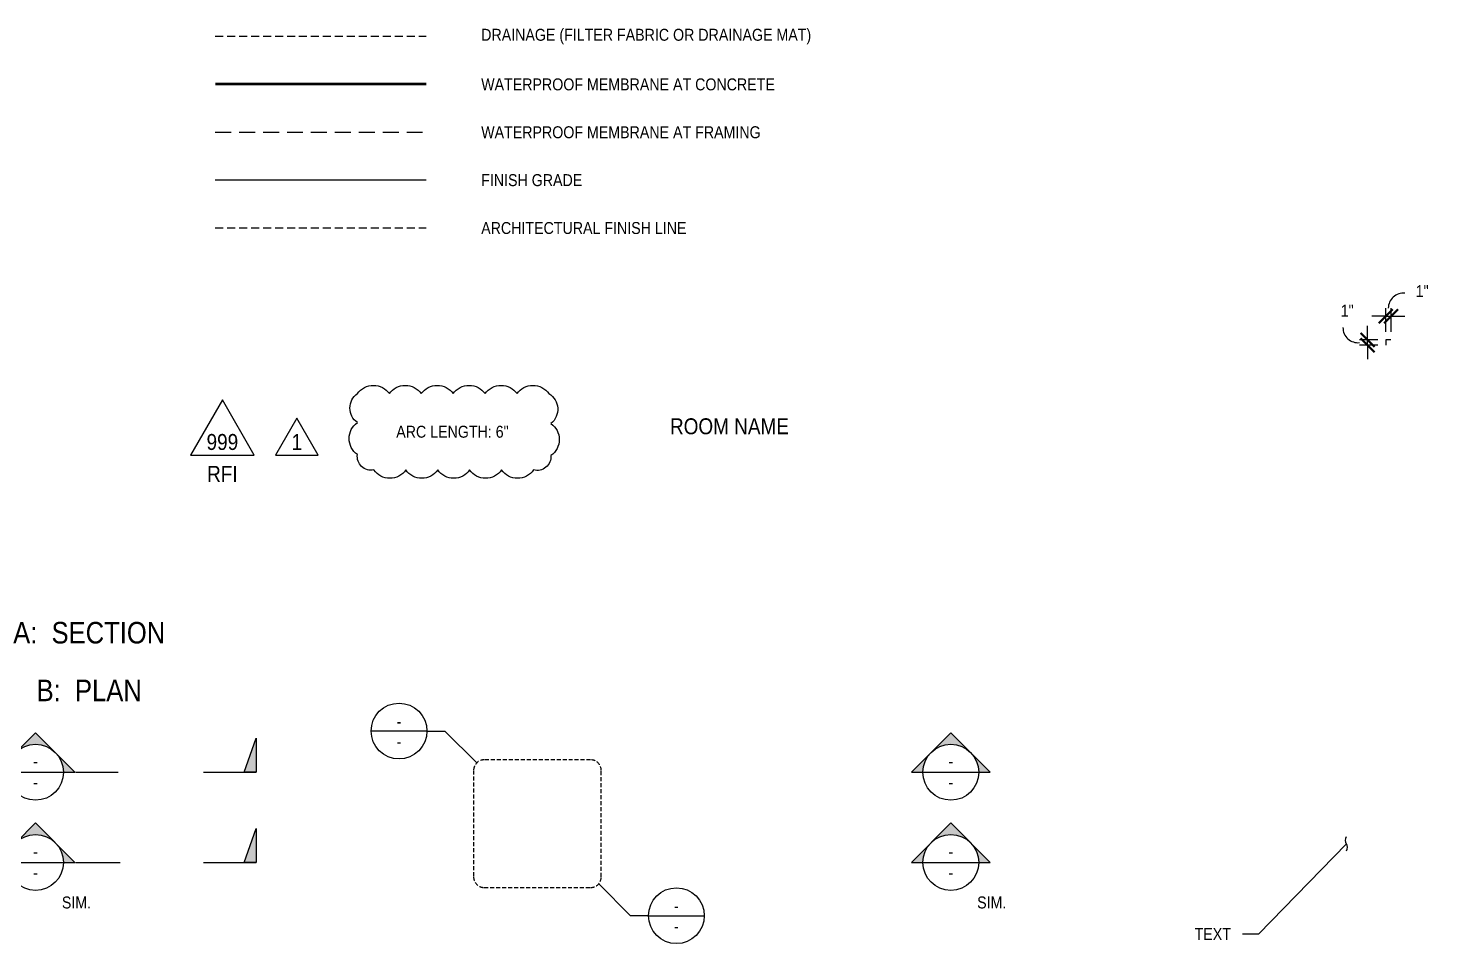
# Model space of a CAD drawing. Header units: inches. Extents: x -2661 to 42767, y -1222 to 9099.
# Drawn here: x 28853.5 to 29118.2, y 1529.8 to 1701.9 of the extents above; entities that cross this region are included whole.
import ezdxf
from ezdxf import colors
from ezdxf.entities.mleader import LeaderData, LeaderLine
from ezdxf.enums import TextEntityAlignment as Align
from ezdxf.math import Vec2, Vec3

# ---------------------------------------------------------------- set-up
doc = ezdxf.new("R2010")
doc.units = ezdxf.units.IN
doc.header["$LTSCALE"] = 12
doc.header["$MEASUREMENT"] = 0
doc.header["$PDMODE"] = 3
for name, pattern in [('HIDDEN', [0.375, 0.25, -0.125]), ('HIDDEN2', [0.1875, 0.125, -0.0625]), ('PHANTOM2', [1.25, 0.625, -0.125, 0.125, -0.125, 0.125, -0.125])]:
    doc.linetypes.add(name, pattern=pattern)
doc.layers.get('0').update_dxf_attribs({"linetype": 'CONTINUOUS'})
doc.layers.get('DefPoints').update_dxf_attribs({"color": 251, "linetype": 'CONTINUOUS'})
for name, color, linetype in [('S-ANNO-DIMS', 2, 'CONTINUOUS'), ('S-ANNO-NOTE', 4, 'CONTINUOUS'), ('S-ANNO-NOTE-EXIST', 251, 'CONTINUOUS'), ('S-ANNO-SYMB', 4, 'CONTINUOUS'), ('S-ARCH-FINISHES', 1, 'HIDDEN2'), ('S-DETL-SYMB', 4, 'CONTINUOUS'), ('S-GRADE', 3, 'CONTINUOUS'), ('S-MEMBRANE', 6, 'HIDDEN'), ('S-REV-1', 2, 'CONTINUOUS'), ('S-REV-DELTA', 2, 'CONTINUOUS'), ('S-ROOM-NAME', 251, 'CONTINUOUS')]:
    doc.layers.add(name, color=color, linetype=linetype)
doc.layers.add('S-ANNO-NONPLOT', color=253, linetype='CONTINUOUS', plot=False, transparency=0.5)
doc.styles.add('Arial', font='arial.ttf', dxfattribs={"width": 0.85})
doc.dimstyles.new('DIM-24_Se', dxfattribs={"dimscale": 24, "dimtxt": 0.09375, "dimasz": 0.109375, "dimexe": 0.0625, "dimexo": 0.0625, "dimgap": 0.0625, "dimtad": 1, "dimdec": 4, "dimzin": 11, "dimdsep": 46, "dimlunit": 4, "dimtxsty": 'Arial', "dimblk": 'ARCHTICK', "dimcen": 0.125, "dimdle": 0.0625, "dimclrd": 256, "dimclre": 256, "dimclrt": 4, "dimadec": 0, "dimazin": 0, "dimtfac": 0.75, "dimtdec": 4, "dimtmove": 0, "dimatfit": 3, "dimfxl": 1, "dimfrac": 1, "dimtolj": 1, "dimtzin": 0, "dimarcsym": 0})

# ---------------------------------------------------------------- blocks, each defined once
blk = doc.blocks.new('_ARCHTICK')
at = {"color": 0, "linetype": 'ByBlock', "const_width": 0.15}
blk.add_lwpolyline([(-0.5, -0.5), (0.5, 0.5)], dxfattribs=at)
blk = doc.blocks.new('*D1627')
at = {"layer": 'DefPoints', "color": 0, "transparency": 16777216}
for p in [(29105.33, 1643.34), (29108.75, 1643.34), (29108.75, 1642.34)]:
    blk.add_point(p, dxfattribs=at)
at = {"layer": 'S-ANNO-DIMS', "lineweight": -2, "transparency": 16777216}
for p, q in [((29105.33, 1643.34), (29105.33, 1645.97)), ((29107.25, 1643.34), (29103.83, 1643.34)), ((29107.25, 1642.34), (29103.83, 1642.34)), ((29105.33, 1642.34), (29105.33, 1643.34)), ((29105.33, 1642.34), (29105.33, 1639.72))]:
    blk.add_line(p, q, dxfattribs=at)
at = {"layer": 'S-ANNO-DIMS', "lineweight": -2, "transparency": 16777216, "xscale": 2.625, "yscale": 2.625, "zscale": 2.625}
for p, rotation in [((29105.33, 1643.34), 270), ((29105.33, 1642.34), 90)]:
    blk.add_blockref('_ARCHTICK', p, dxfattribs=dict(at, rotation=rotation))
blk = doc.blocks.new('*D1628')
at = {"layer": 'DefPoints', "color": 0, "transparency": 16777216}
for p in [(29109.75, 1647.8), (29108.75, 1643.34), (29109.75, 1643.34)]:
    blk.add_point(p, dxfattribs=at)
at = {"layer": 'S-ANNO-DIMS', "lineweight": -2, "transparency": 16777216}
for p, q in [((29108.75, 1644.84), (29108.75, 1649.3)), ((29109.75, 1644.84), (29109.75, 1649.3)), ((29108.75, 1647.8), (29106.12, 1647.8)), ((29108.75, 1647.8), (29109.75, 1647.8)), ((29109.75, 1647.8), (29112.37, 1647.8))]:
    blk.add_line(p, q, dxfattribs=at)
at = {"layer": 'S-ANNO-DIMS', "lineweight": -2, "transparency": 16777216, "xscale": 2.625, "yscale": 2.625, "zscale": 2.625}
blk.add_blockref('_ARCHTICK', (29108.75, 1647.8), dxfattribs=at)
at = {"layer": 'S-ANNO-DIMS', "lineweight": -2, "transparency": 16777216, "xscale": 2.625, "yscale": 2.625, "zscale": 2.625, "rotation": 180}
blk.add_blockref('_ARCHTICK', (29109.75, 1647.8), dxfattribs=at)
blk = doc.blocks.new('_Integral')
at = {"color": 0, "linetype": 'ByBlock', "lineweight": -2}
for centre, start, end in [((0.44, -0.09), 102, 168), ((-0.44, 0.09), 282, 348)]:
    blk.add_arc(centre, 0.454, start, end, dxfattribs=at)
blk = doc.blocks.new('REV DELTA')
blk.add_lwpolyline([(2, 0), (0, 3.46), (-2, 0)], close=True)
at = {"style": 'Arial', "width": 0.85}
blk.add_attdef('1', text='', height=1.5, dxfattribs=at).set_placement((0, 1.23), align=Align.MIDDLE)
blk = doc.blocks.new('RevDelta_CA')
blk.add_lwpolyline([(12, 0), (0, 20.79), (-12, 0)], close=True)
at = {"style": 'Arial', "width": 0.85}
for tag, p in [('NUMBER', (0, 4.92)), ('TYPE', (0, -7.08))]:
    blk.add_attdef(tag, text='', height=6, dxfattribs=at).set_placement(p, align=Align.MIDDLE_CENTER)
blk = doc.blocks.new('*U545')
at = {"layer": 'S-ANNO-SYMB', "color": 4, "linetype": 'ByBlock'}
blk.add_lwpolyline([(-24, 20), (-24, -20, 0.414214), (-20, -24), (20, -24, 0.414214), (24, -20), (24, 20, 0.414214), (20, 24), (-20, 24, 0.414214)], format="xyb", close=True, dxfattribs=at)
blk = doc.blocks.new('*U642')
at = {"layer": 'S-ANNO-SYMB', "color": 4}
blk.add_lwpolyline([(-18.72, 12), (-39.7, 12)], dxfattribs=at)
at = {"layer": 'S-ANNO-SYMB', "color": 2}
blk.add_lwpolyline([(-18.72, 12), (-12, 12), (0, 0)], dxfattribs=at)
at = {"layer": 'S-ANNO-SYMB', "color": 4}
blk.add_circle((-29.21, 12), 10.49, dxfattribs=at)
at = {"layer": 'S-ANNO-NOTE', "style": 'Arial', "width": 0.85}
blk.add_attdef('DETAILNO.', text='', height=4.5, dxfattribs=at).set_placement((-29.21, 12), align=Align.BOTTOM_CENTER)
blk.add_attdef('SHEETNO.', text='', height=4.5, dxfattribs=at).set_placement((-29.21, 8), align=Align.MIDDLE_CENTER)
blk = doc.blocks.new('*U643')
at = {"layer": 'S-ANNO-SYMB', "color": 2}
blk.add_lwpolyline([(18.72, -12), (12, -12), (0, 0)], dxfattribs=at)
at = {"layer": 'S-ANNO-SYMB', "color": 4}
blk.add_lwpolyline([(18.72, -12), (39.7, -12)], dxfattribs=at)
blk.add_circle((29.21, -12), 10.49, dxfattribs=at)
at = {"layer": 'S-ANNO-NOTE', "style": 'Arial', "width": 0.85}
blk.add_attdef('DETAILNO.', text='', height=4.5, dxfattribs=at).set_placement((29.22, -12), align=Align.BOTTOM_CENTER)
blk.add_attdef('SHEETNO.', text='', height=4.5, dxfattribs=at).set_placement((29.01, -16), align=Align.MIDDLE_CENTER)
blk = doc.blocks.new('*U1254')
h = blk.add_hatch(color=256)
edge = h.paths.add_edge_path()
edge.add_line((0.219, 0), (0.309, 0))
edge.add_line((0.309, 0), (0, 0.309))
edge.add_line((0, 0.309), (-0.309, 0))
edge.add_line((-0.309, 0), (-0.219, 0))
edge.add_arc((0, 0), 0.219, 0, 180, ccw=False)
blk.add_line((-0.219, 0), (0.219, 0))
at = {"color": 0, "linetype": 'PHANTOM2'}
for p, q in [((0.312, 0), (0.662, 0)), ((1.316, 0), (1.729, 0))]:
    blk.add_line(p, q, dxfattribs=at)
blk.add_lwpolyline([(0.219, 0), (0.309, 0), (0, 0.309), (-0.309, 0), (-0.219, 0, -1)], format="xyb", close=True)
blk.add_lwpolyline([(1.633, 0), (1.729, 0.267), (1.729, 0)], close=True)
blk.add_circle((0, 0), 0.219)
blk.add_solid([(1.729, 0.267), (1.633, 0), (1.729, 0)])
at = {"style": 'Arial', "width": 0.85, "flags": 8}
blk.add_attdef('VIEWNUMBER', text='', height=0.0938, dxfattribs=at).set_placement((0, 0.011), align=Align.BOTTOM_CENTER)
blk.add_attdef('SHEETNUMBER', text='', height=0.0938, dxfattribs=at).set_placement((0, -0.032), align=Align.TOP_CENTER)
blk.add_attdef('SIM/TYP', (0.206, -0.36), '', height=0.0938, dxfattribs=at)
blk = doc.blocks.new('*U1253')
h = blk.add_hatch(color=256)
edge = h.paths.add_edge_path()
edge.add_line((0.219, 0), (0.309, 0))
edge.add_line((0.309, 0), (0, 0.309))
edge.add_line((0, 0.309), (-0.309, 0))
edge.add_line((-0.309, 0), (-0.219, 0))
edge.add_arc((0, 0), 0.219, 0, 180, ccw=False)
blk.add_line((-0.219, 0), (0.219, 0))
at = {"color": 0, "linetype": 'PHANTOM2'}
for p, q in [((0.312, 0), (0.646, 0)), ((1.316, 0), (1.729, 0))]:
    blk.add_line(p, q, dxfattribs=at)
blk.add_lwpolyline([(0.219, 0), (0.309, 0), (0, 0.309), (-0.309, 0), (-0.219, 0, -1)], format="xyb", close=True)
blk.add_lwpolyline([(1.633, 0), (1.729, 0.267), (1.729, 0)], close=True)
blk.add_circle((0, 0), 0.219)
blk.add_solid([(1.729, 0.267), (1.633, 0), (1.729, 0)])
at = {"style": 'Arial', "width": 0.85, "flags": 8}
blk.add_attdef('VIEWNUMBER', text='', height=0.0938, dxfattribs=at).set_placement((0, 0.011), align=Align.BOTTOM_CENTER)
blk.add_attdef('SHEETNUMBER', text='', height=0.0938, dxfattribs=at).set_placement((0, -0.032), align=Align.TOP_CENTER)
blk.add_attdef('SIM/TYP', (0.206, -0.36), '', height=0.0938, dxfattribs=at)
blk = doc.blocks.new('*U1256')
h = blk.add_hatch(color=256)
edge = h.paths.add_edge_path()
edge.add_line((0.219, 0), (0.309, 0))
edge.add_line((0.309, 0), (0, 0.309))
edge.add_line((0, 0.309), (-0.309, 0))
edge.add_line((-0.309, 0), (-0.219, 0))
edge.add_arc((0, 0), 0.219, 0, 180, ccw=False)
blk.add_line((-0.219, 0), (0.219, 0))
blk.add_lwpolyline([(0.219, 0), (0.309, 0), (0, 0.309), (-0.309, 0), (-0.219, 0, -1)], format="xyb", close=True)
blk.add_circle((0, 0), 0.219)
at = {"style": 'Arial', "width": 0.85, "flags": 8}
blk.add_attdef('VIEWNUMBER', text='', height=0.0938, dxfattribs=at).set_placement((0, 0.011), align=Align.BOTTOM_CENTER)
blk.add_attdef('SHEETNUMBER', text='', height=0.0938, dxfattribs=at).set_placement((0, -0.032), align=Align.TOP_CENTER)
blk = doc.blocks.new('*U1255')
h = blk.add_hatch(color=256)
edge = h.paths.add_edge_path()
edge.add_line((0.219, 0), (0.309, 0))
edge.add_line((0.309, 0), (0, 0.309))
edge.add_line((0, 0.309), (-0.309, 0))
edge.add_line((-0.309, 0), (-0.219, 0))
edge.add_arc((0, 0), 0.219, 0, 180, ccw=False)
blk.add_line((-0.219, 0), (0.219, 0))
blk.add_lwpolyline([(0.219, 0), (0.309, 0), (0, 0.309), (-0.309, 0), (-0.219, 0, -1)], format="xyb", close=True)
blk.add_circle((0, 0), 0.219)
at = {"style": 'Arial', "width": 0.85, "flags": 8}
blk.add_attdef('VIEWNUMBER', text='', height=0.0938, dxfattribs=at).set_placement((0, 0.011), align=Align.BOTTOM_CENTER)
blk.add_attdef('SHEETNUMBER', text='', height=0.0938, dxfattribs=at).set_placement((0, -0.032), align=Align.TOP_CENTER)

msp = doc.modelspace()

# ---------------------------------------------------------------- linework, layer by layer
at = {"layer": 'S-ANNO-DIMS'}
for centre, start, end in [((29112.05838, 1649.32334), 83.5851216, 180.5344352), ((29103.52839, 1645.63805), 179.4655648, 276.4148784)]:
    msp.add_arc(centre, 2.81172, start, end, dxfattribs=at)
at = {"layer": 'S-ANNO-NONPLOT'}
msp.add_lwpolyline([(29109.74678, 1643.34393), (29108.74678, 1643.34393), (29108.74678, 1642.34393)], dxfattribs=at)
at = {"layer": 'S-ARCH-FINISHES'}
msp.add_line((28888.70011, 1664.42334), (28928.37792, 1664.42334), dxfattribs=at)
at = {"layer": 'S-GRADE'}
msp.add_line((28888.70011, 1673.42334), (28928.37792, 1673.42334), dxfattribs=at)
at = {"layer": 'S-MEMBRANE', "color": 2, "linetype": 'HIDDEN2'}
msp.add_line((28888.70011, 1700.42334), (28928.37792, 1700.42334), dxfattribs=at)
at = {"layer": 'S-MEMBRANE'}
msp.add_line((28888.70011, 1682.42334), (28928.37792, 1682.42334), dxfattribs=at)
at = {"layer": 'S-MEMBRANE', "color": 4, "linetype": 'HIDDEN2', "const_width": 0.5}
msp.add_lwpolyline([(28888.70011, 1691.42334), (28928.37792, 1691.42334)], dxfattribs=at)
at = {"layer": 'S-REV-1'}
msp.add_lwpolyline([(28915.43807, 1633.24506, -0.52056705), (28921.43807, 1633.24506, -0.52056705), (28927.43807, 1633.24506, -0.52056705), (28933.43807, 1633.24506, -0.52056705), (28939.43807, 1633.24506, -0.52056705), (28945.43807, 1633.24506, -0.52056705), (28951.43807, 1633.24506, -0.52056705), (28951.81504, 1627.62203, -0.52056705), (28951.81504, 1621.62203, -0.52056705), (28948.5343, 1618.90277, -0.52056705), (28942.5343, 1618.90277, -0.52056705), (28936.5343, 1618.90277, -0.52056705), (28930.5343, 1618.90277, -0.52056705), (28924.5343, 1618.90277, -0.52056705), (28918.5343, 1618.90277, -0.52056705), (28915.43807, 1621.80653, -0.52056705), (28915.43807, 1627.80653, -0.52056705)], format="xyb", close=True, dxfattribs=at)

# ---------------------------------------------------------------- block references
at = {"layer": 'S-DETL-SYMB', "xscale": 0.5, "yscale": 0.5, "zscale": 0.5}
msp.add_blockref('*U642', (28937.86099, 1563.8272), dxfattribs=at).add_auto_attribs({'DETAILNO.': '-', 'SHEETNO.': '-'})
at = {"layer": 'S-DETL-SYMB', "color": 2}
ref = msp.add_blockref('*U1253', (28854.92302, 1562.07554), dxfattribs=dict(at, xscale=24, yscale=24, zscale=24))
ref.add_attrib('VIEWNUMBER', '-', dxfattribs={"layer": '0', "height": 2.25, "style": 'Arial', "width": 0.85, "flags": 8}).set_placement((28854.92302, 1562.3357), align=Align.BOTTOM_CENTER)
ref.add_attrib('SHEETNUMBER', '-', dxfattribs={"layer": '0', "height": 2.25, "style": 'Arial', "width": 0.85, "flags": 8}).set_placement((28854.92302, 1561.29652), align=Align.TOP_CENTER)
at = {"layer": 'S-DETL-SYMB', "color": 2, "xscale": 24, "yscale": 24, "zscale": 24}
msp.add_blockref('*U1255', (29026.9913, 1562.07554), dxfattribs=at).add_auto_attribs({'VIEWNUMBER': '-', 'SHEETNUMBER': '-'})
at = {"layer": 'S-DETL-SYMB', "linetype": 'HIDDEN2', "xscale": 0.5, "yscale": 0.5, "zscale": 0.5}
msp.add_blockref('*U545', (28949.2752, 1552.41299), dxfattribs=at)
at = {"layer": 'S-DETL-SYMB', "color": 2}
ref = msp.add_blockref('*U1254', (28854.92302, 1545.12498), dxfattribs=dict(at, xscale=24, yscale=24, zscale=24))
ref.add_attrib('VIEWNUMBER', '-', dxfattribs={"layer": '0', "height": 2.25, "style": 'Arial', "width": 0.85, "flags": 8}).set_placement((28854.92302, 1545.38514), align=Align.BOTTOM_CENTER)
ref.add_attrib('SHEETNUMBER', '-', dxfattribs={"layer": '0', "height": 2.25, "style": 'Arial', "width": 0.85, "flags": 8}).set_placement((28854.92302, 1544.34596), align=Align.TOP_CENTER)
ref.add_attrib('SIM/TYP', 'SIM.', (28859.87286, 1536.47844), dxfattribs={"layer": '0', "height": 2.25, "style": 'Arial', "width": 0.85})
ref = msp.add_blockref('*U1256', (29026.9913, 1545.12498), dxfattribs=dict(at, xscale=24, yscale=24, zscale=24))
ref.add_attrib('VIEWNUMBER', '-', dxfattribs={"layer": '0', "height": 2.25, "style": 'Arial', "width": 0.85, "flags": 8}).set_placement((29026.9913, 1545.38514), align=Align.BOTTOM_CENTER)
ref.add_attrib('SHEETNUMBER', '-', dxfattribs={"layer": '0', "height": 2.25, "style": 'Arial', "width": 0.85, "flags": 8}).set_placement((29026.9913, 1544.34596), align=Align.TOP_CENTER)
ref.add_attrib('SIM/TYP', 'SIM.', (29031.94115, 1536.47844), dxfattribs={"layer": '0', "height": 2.25, "style": 'Arial', "width": 0.85})
at = {"layer": 'S-DETL-SYMB'}
ref = msp.add_blockref('*U643', (28960.7973, 1541.11561), dxfattribs=dict(at, xscale=0.5, yscale=0.5, zscale=0.5))
ref.add_attrib('DETAILNO.', '-', dxfattribs={"layer": 'S-ANNO-NOTE', "height": 2.25, "style": 'Arial', "width": 0.85}).set_placement((28975.4028, 1535.11561), align=Align.BOTTOM_CENTER)
ref.add_attrib('SHEETNO.', '-', dxfattribs={"layer": 'S-ANNO-NOTE', "height": 2.25, "style": 'Arial', "width": 0.85}).set_placement((28975.4028, 1533.11772), align=Align.MIDDLE_CENTER)
at = {"layer": 'S-REV-DELTA'}
for name, p, xscale, yscale, zscale, values in [('RevDelta_CA', (28890.0459, 1621.70174), 0.5, 0.5, 0.5, {'NUMBER': '999', 'TYPE': 'RFI'}), ('REV DELTA', (28904.04619, 1621.70174), 2, 2, 2, {'1': '1'})]:
    msp.add_blockref(name, p, dxfattribs=dict(at, xscale=xscale, yscale=yscale, zscale=zscale)).add_auto_attribs(values)

# ---------------------------------------------------------------- texts
at = {"layer": 'S-ANNO-DIMS', "color": 4, "char_height": 2.25, "style": 'Arial'}
for insert, width, attachment_point in [((29114.38494, 1653.64477), 45.0078795, 1), ((29102.7285, 1649.96339), 45.0605596, 3)]:
    msp.add_mtext('\\A1;1"', dxfattribs=dict(at, insert=insert, width=width, attachment_point=attachment_point))
at = {"layer": 'S-ANNO-NOTE', "color": 191, "char_height": 2.25, "width": 84.4149763, "attachment_point": 4, "style": 'Arial'}
for s, insert in [('DRAINAGE (FILTER FABRIC OR DRAINAGE MAT)', (28938.70547, 1700.36489)), ('WATERPROOF MEMBRANE AT CONCRETE', (28938.70547, 1691.36489)), ('WATERPROOF MEMBRANE AT FRAMING', (28938.70547, 1682.36489)), ('FINISH GRADE', (28938.70547, 1673.36489)), ('ARCHITECTURAL FINISH LINE', (28938.70547, 1664.36489))]:
    msp.add_mtext(s, dxfattribs=dict(at, insert=insert))
at = {"layer": 'S-ANNO-NOTE', "insert": (28933.29982, 1626.07391), "char_height": 2.25, "width": 58.8453495, "attachment_point": 5, "style": 'Arial'}
msp.add_mtext('ARC LENGTH: 6"', dxfattribs=at)
at = {"layer": 'S-ANNO-NOTE', "color": 6, "char_height": 4.05, "width": 62.1601305, "attachment_point": 8, "style": 'Arial'}
for s, insert in [('A:  SECTION', (28865.01073, 1586.22824)), ('B:  PLAN', (28865.01073, 1575.4351))]:
    msp.add_mtext(s, dxfattribs=dict(at, insert=insert))
at = {"layer": 'S-ROOM-NAME', "insert": (28985.38012, 1627.09083), "char_height": 3, "width": 22.3638131, "attachment_point": 5, "style": 'Arial'}
msp.add_mtext('ROOM NAME', dxfattribs=at)

# ---------------------------------------------------------------- dimensions: what is measured, and where the dimension line sits
at = {"layer": 'S-ANNO-DIMS'}
dim = msp.add_linear_dim(base=(29109.74678, 1647.80048), p1=(29108.74678, 1643.34393), p2=(29109.74678, 1643.34393), text=' ', dimstyle='DIM-24_Se', dxfattribs=at)
dim.commit()
dim.dimension.update_dxf_attribs({"geometry": '*D1628', "text_midpoint": (29109.24678, 1647.80048), "dimtype": 160})
dim = msp.add_linear_dim(base=(29105.32994, 1643.34393), p1=(29108.74678, 1642.34393), p2=(29108.74678, 1643.34393), angle=90, text=' ', dimstyle='DIM-24_Se', dxfattribs=at)
dim.commit()
dim.dimension.update_dxf_attribs({"geometry": '*D1627', "text_midpoint": (29105.32994, 1642.84393), "dimtype": 160})

# ---------------------------------------------------------------- leaders
at = {"layer": 'S-ANNO-NOTE'}
ml = msp.add_multileader_mtext('Standard', dxfattribs=at)
ml.set_content('TEXT', color=4, style='Arial')
ml.set_leader_properties(color=2)
ml.set_arrow_properties(name='INTEGRAL')
ml.build(insert=Vec2(0, 0))
ml.multileader.update_dxf_attribs({"dogleg_length": 0.36, "arrow_head_size": 2.625, "scale": 24})
ctx = ml.context
ctx.base_point, ctx.scale, ctx.char_height, ctx.arrow_head_size, ctx.landing_gap_size, ctx.plane_origin = Vec3(29224.71963, 1531.65327), 24, 2.25, 2.625, 2.16, Vec3(29290.51563, 1838.47338)
ctx.text_align_type = 2
notes = []
notes.append((ctx, [(0, (1, 1, 0), (29238.75165, 1531.65327), (-1, 0), 3, [(0, [(29255.29412, 1548.62384)], 0, [])])]))
ctx.mtext.insert, ctx.mtext.width, ctx.mtext.alignment, ctx.mtext.flow_direction = Vec3(29233.59165, 1532.77827), 48, 3, 5
at = {"layer": 'S-ANNO-NOTE-EXIST'}
ml = msp.add_multileader_mtext('Standard', dxfattribs=at)
ml.set_content('{\\C256;TEXT}', color=4, style='Arial')
ml.set_leader_properties(color=256)
ml.set_arrow_properties(name='INTEGRAL')
ml.build(insert=Vec2(0, 0))
ml.multileader.update_dxf_attribs({"dogleg_length": 0.36, "arrow_head_size": 2.625, "scale": 24})
ctx = ml.context
ctx.base_point, ctx.scale, ctx.char_height, ctx.arrow_head_size, ctx.landing_gap_size, ctx.plane_origin = Vec3(29070.77851, 1531.65327), 24, 2.25, 2.625, 2.16, Vec3(29129.46481, 1829.9881)
ctx.text_align_type = 2
notes.append((ctx, [(0, (1, 1, 0), (29084.81052, 1531.65327), (-1, 0), 3, [(0, [(29101.353, 1548.62384)], 0, [])])]))
ctx.mtext.insert, ctx.mtext.width, ctx.mtext.alignment, ctx.mtext.flow_direction = Vec3(29079.65052, 1532.77827), 48, 3, 5
for ctx, leaders in notes:
    for number, flags, end, landing, length, lines in leaders:
        leader = LeaderData()
        leader.index, (leader.has_last_leader_line, leader.has_dogleg_vector, leader.attachment_direction) = number, flags
        leader.last_leader_point, leader.dogleg_vector, leader.dogleg_length = Vec3(end), Vec3(landing), length
        for number, points, colour, breaks in lines:
            line = LeaderLine()
            line.index, line.vertices, line.color, line.breaks = number, Vec3.list(points), colors.encode_raw_color(colour), breaks
            leader.lines.append(line)
        ctx.leaders.append(leader)

doc.saveas('drawing.dxf')
